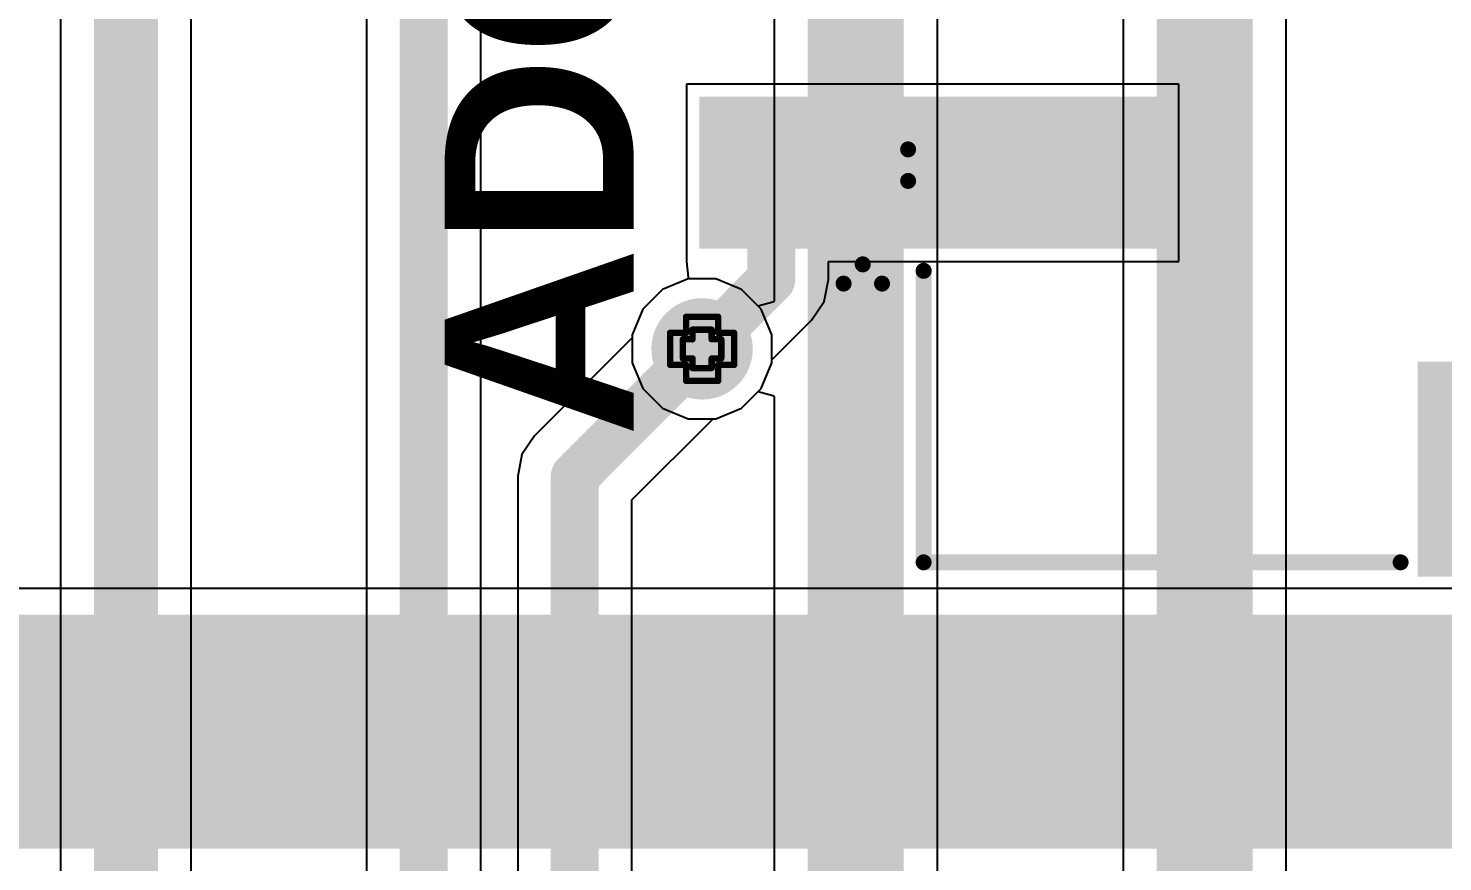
# Model space of a CAD drawing. Header units: inches. Extents: x -7 to 5163, y -3 to 5149.
# Drawn here: x 114.62 to 125.84, y 81.41 to 88.01 of the extents above; entities that cross this region are included whole.
import ezdxf

# ---------------------------------------------------------------- set-up
doc = ezdxf.new("R2010")
doc.units = ezdxf.units.IN
for name, color, linetype in [('Bottom Layer', 5, 'Continuous'), ('Bottom Solder', 6, 'Continuous'), ('Drill Drawing', 1, 'Continuous'), ('GND', 76, 'Continuous'), ('Mechanical 15', 56, 'Continuous'), ('PWR', 16, 'Continuous'), ('Top Layer', 1, 'Continuous'), ('Top Overlay', 2, 'Continuous'), ('Top Paste', 8, 'Continuous'), ('Top Solder', 216, 'Continuous'), ('Via Holes', 16, 'Continuous')]:
    doc.layers.add(name, color=color, linetype=linetype)
doc.styles.add('Arial', font='', dxfattribs={"height": 0.2})
doc.styles.add('Arial_Bold', font='', dxfattribs={"height": 0.2})
doc.styles.get('Arial').set_extended_font_data('Arial')
doc.styles.get('Arial_Bold').set_extended_font_data('Arial', bold=True)

# ---------------------------------------------------------------- blocks, each defined once
blk = doc.blocks.new('WAFER_PH2_0_4PWB_54')
at = {"layer": 'Top Layer'}
for points in [[(-0.5, 1.75), (0.5, 1.75), (0.5, -1.75), (-0.5, -1.75)], [(1.5, 1.75), (2.5, 1.75), (2.5, -1.75), (1.5, -1.75)], [(3.5, 1.75), (4.5, 1.75), (4.5, -1.75), (3.5, -1.75)], [(5.5, 1.75), (6.5, 1.75), (6.5, -1.75), (5.5, -1.75)], [(-3.1, -3.95), (-1.6, -3.95), (-1.6, -7.45), (-3.1, -7.45)], [(7.6, -3.95), (9.1, -3.95), (9.1, -7.45), (7.6, -7.45)]]:
    blk.add_hatch(color=1, dxfattribs=at).paths.add_polyline_path(points)
at = {"layer": 'Top Paste'}
for points in [[(-0.5, 1.75), (0.5, 1.75), (0.5, -1.75), (-0.5, -1.75)], [(1.5, 1.75), (2.5, 1.75), (2.5, -1.75), (1.5, -1.75)], [(3.5, 1.75), (4.5, 1.75), (4.5, -1.75), (3.5, -1.75)], [(5.5, 1.75), (6.5, 1.75), (6.5, -1.75), (5.5, -1.75)], [(-3.1, -3.95), (-1.6, -3.95), (-1.6, -7.45), (-3.1, -7.45)], [(7.6, -3.95), (9.1, -3.95), (9.1, -7.45), (7.6, -7.45)]]:
    blk.add_hatch(color=8, dxfattribs=at).paths.add_polyline_path(points)
at = {"layer": 'Top Solder'}
for points in [[(-0.602, 1.852), (0.602, 1.852), (0.602, -1.852), (-0.602, -1.852)], [(1.398, 1.852), (2.602, 1.852), (2.602, -1.852), (1.398, -1.852)], [(3.398, 1.852), (4.602, 1.852), (4.602, -1.852), (3.398, -1.852)], [(5.398, 1.852), (6.602, 1.852), (6.602, -1.852), (5.398, -1.852)], [(-3.202, -3.848), (-1.498, -3.848), (-1.498, -7.552), (-3.202, -7.552)], [(7.498, -3.848), (9.202, -3.848), (9.202, -7.552), (7.498, -7.552)]]:
    blk.add_hatch(color=216, dxfattribs=at).paths.add_polyline_path(points)
at = {"layer": 'Mechanical 15'}
for points in [[(0.185, 0.194, 0.127, 0.127, 1), (-0.065, 0.194, 0.127, 0.127, 1)], [(-0.097, 0.194, 0.0635, 0.0635, 1), (-0.034, 0.194, 0.0635, 0.0635, 1)], [(0.153, 0.194, 0.0635, 0.0635, 1), (0.216, 0.194, 0.0635, 0.0635, 1)]]:
    blk.add_lwpolyline(points, format="xyseb", close=True, dxfattribs=at)
at = {"layer": 'Top Overlay'}
for points in [[(-0.88, 0.706, 0.127, 0.127, 0), (-0.88, 0.401, 0.127, 0.127, 0)], [(-0.88, 0.706, 0.127, 0.127, 0), (-0.727, 0.554, 0.127, 0.127, 0)], [(-0.727, 0.554, 0.127, 0.127, 0), (-0.88, 0.401, 0.127, 0.127, 0)], [(-3.089, 0.071, 0.127, 0.127, 0), (-3.089, -3.714, 0.127, 0.127, 0)], [(-3.089, 0.071, 0.127, 0.127, 0), (-0.778, 0.071, 0.127, 0.127, 0)], [(6.778, 0.071, 0.127, 0.127, 0), (9.089, 0.071, 0.127, 0.127, 0)], [(9.089, 0.071, 0.127, 0.127, 0), (9.089, -3.714, 0.127, 0.127, 0)], [(-1.432, -7.625, 0.127, 0.127, 0), (7.468, -7.625, 0.127, 0.127, 0)]]:
    blk.add_lwpolyline(points, format="xyseb", dxfattribs=at)
for points in [[(-0.911, 0.706, 0.0635, 0.0635, 1), (-0.848, 0.706, 0.0635, 0.0635, 1)], [(-0.911, 0.706, 0.0635, 0.0635, 1), (-0.848, 0.706, 0.0635, 0.0635, 1)], [(-0.759, 0.554, 0.0635, 0.0635, 1), (-0.695, 0.554, 0.0635, 0.0635, 1)], [(-0.759, 0.554, 0.0635, 0.0635, 1), (-0.695, 0.554, 0.0635, 0.0635, 1)], [(-0.911, 0.401, 0.0635, 0.0635, 1), (-0.848, 0.401, 0.0635, 0.0635, 1)], [(-0.911, 0.401, 0.0635, 0.0635, 1), (-0.848, 0.401, 0.0635, 0.0635, 1)], [(-3.121, 0.071, 0.0635, 0.0635, 1), (-3.058, 0.071, 0.0635, 0.0635, 1)], [(-3.121, 0.071, 0.0635, 0.0635, 1), (-3.058, 0.071, 0.0635, 0.0635, 1)], [(-0.81, 0.071, 0.0635, 0.0635, 1), (-0.746, 0.071, 0.0635, 0.0635, 1)], [(6.746, 0.071, 0.0635, 0.0635, 1), (6.81, 0.071, 0.0635, 0.0635, 1)], [(9.058, 0.071, 0.0635, 0.0635, 1), (9.121, 0.071, 0.0635, 0.0635, 1)], [(9.058, 0.071, 0.0635, 0.0635, 1), (9.121, 0.071, 0.0635, 0.0635, 1)], [(-3.121, -3.714, 0.0635, 0.0635, 1), (-3.058, -3.714, 0.0635, 0.0635, 1)], [(9.058, -3.714, 0.0635, 0.0635, 1), (9.121, -3.714, 0.0635, 0.0635, 1)], [(-1.464, -7.625, 0.0635, 0.0635, 1), (-1.4, -7.625, 0.0635, 0.0635, 1)], [(7.436, -7.625, 0.0635, 0.0635, 1), (7.5, -7.625, 0.0635, 0.0635, 1)]]:
    blk.add_lwpolyline(points, format="xyseb", close=True, dxfattribs=at)
at = {"layer": 'Top Overlay', "style": 'Arial'}
blk.add_text('PCB Edge', height=1.2, dxfattribs=at).set_placement((0.229, -6.988))

msp = doc.modelspace()

# ---------------------------------------------------------------- hatches: boundary and pattern name
at = {"layer": 'Bottom Layer'}
h = msp.add_hatch(color=5, dxfattribs=at)
edge = h.paths.add_edge_path()
edge.add_arc((119.964, 85.471), 0.3, 0, 360)
at = {"layer": 'Bottom Solder'}
h = msp.add_hatch(color=6, dxfattribs=at)
edge = h.paths.add_edge_path()
edge.add_arc((119.964, 85.471), 0.402, 0, 360)
at = {"layer": 'GND'}
h = msp.add_hatch(color=76, dxfattribs=at)
edge = h.paths.add_edge_path()
edge.add_arc((119.964, 85.471), 0.3, 0, 360)
at = {"layer": 'PWR'}
h = msp.add_hatch(color=16, dxfattribs=at)
edge = h.paths.add_edge_path()
edge.add_arc((119.964, 85.471), 0.3, 0, 360)
at = {"layer": 'Top Layer'}
h = msp.add_hatch(color=1, dxfattribs=at)
edge = h.paths.add_edge_path()
edge.add_arc((119.964, 85.471), 0.3, 0, 360)
msp.add_hatch(color=1, dxfattribs=at).paths.add_polyline_path([(83.826, 81.509), (188.892, 81.509), (188.892, 83.363), (83.826, 83.363)])
at = {"layer": 'Top Solder'}
h = msp.add_hatch(color=216, dxfattribs=at)
edge = h.paths.add_edge_path()
edge.add_arc((119.964, 85.471), 0.402, 0, 360)
at = {"layer": 'Via Holes'}
h = msp.add_hatch(color=7, dxfattribs=at)
edge = h.paths.add_edge_path()
edge.add_arc((119.964, 85.471), 0.15, 0, 360)

# ---------------------------------------------------------------- linework, layer by layer
at = {"layer": 'Bottom Layer'}
for p, q in [((124.599, 56.197), (124.599, 120.167)), ((123.305, 119.899), (123.305, 56.197)), ((121.831, 40.183), (121.831, 118.109)), ((120.536, 117.841), (120.536, 85.849)), ((118.208, 73.863), (118.208, 91.948)), ((117.301, 91.76), (117.301, 73.863)), ((114.874, 90.671), (114.874, 55.358)), ((115.91, 55.143), (115.91, 90.671)), ((119.854, 86.025), (119.65, 85.941)), ((120.074, 86.025), (119.854, 86.025)), ((120.278, 85.941), (120.074, 86.025)), ((119.65, 85.941), (119.495, 85.785)), ((120.409, 85.81), (120.278, 85.941)), ((119.495, 85.785), (119.41, 85.581)), ((120.525, 85.842), (120.409, 85.81)), ((120.536, 85.849), (120.525, 85.842)), ((119.41, 85.558), (118.633, 84.781)), ((119.41, 85.581), (119.41, 85.558)), ((120.278, 85.001), (120.409, 85.132)), ((120.409, 85.132), (120.525, 85.1)), ((120.525, 85.1), (120.536, 85.093)), ((120.536, 85.093), (120.536, 40.183)), ((120.074, 84.917), (120.278, 85.001)), ((119.407, 84.273), (120.051, 84.917)), ((120.051, 84.917), (120.074, 84.917)), ((118.633, 84.781), (118.535, 84.634)), ((118.535, 84.634), (118.501, 84.461)), ((118.501, 84.461), (118.501, 73.756)), ((119.407, 73.756), (119.407, 84.273))]:
    msp.add_line(p, q, dxfattribs=at)
for points in [[(123.952, 56.197, 0.762, 0.762, 0), (123.952, 120.167, 0.762, 0.762, 0)], [(121.183, 40.183, 0.762, 0.762, 0), (121.183, 118.109, 0.762, 0.762, 0)], [(117.754, 73.533, 0.381, 0.381, 0), (117.754, 91.948, 0.381, 0.381, 0)], [(115.392, 55.143, 0.508, 0.508, 0), (115.392, 90.868, 0.508, 0.508, 0)], [(118.954, 84.461, 0.381, 0.381, 0), (119.964, 85.471, 0.381, 0.381, 0)], [(118.954, 73.425, 0.381, 0.381, 0), (118.954, 84.461, 0.381, 0.381, 0)]]:
    msp.add_lwpolyline(points, format="xyseb", dxfattribs=at)
for points in [[(119.869, 85.471, 0.191, 0.191, 1), (120.059, 85.471, 0.191, 0.191, 1)], [(118.859, 84.461, 0.191, 0.191, 1), (119.049, 84.461, 0.191, 0.191, 1)], [(118.859, 84.461, 0.191, 0.191, 1), (119.049, 84.461, 0.191, 0.191, 1)]]:
    msp.add_lwpolyline(points, format="xyseb", close=True, dxfattribs=at)
at = {"layer": 'Drill Drawing'}
for points in [[(119.837, 85.598, 0.0508, 0.0508, 0), (119.837, 85.725, 0.0508, 0.0508, 0)], [(119.837, 85.725, 0.0508, 0.0508, 0), (120.091, 85.725, 0.0508, 0.0508, 0)], [(120.091, 85.598, 0.0508, 0.0508, 0), (120.091, 85.725, 0.0508, 0.0508, 0)], [(119.888, 85.547, 0.0508, 0.0508, 0), (119.888, 85.623, 0.0508, 0.0508, 0)], [(119.888, 85.623, 0.0508, 0.0508, 0), (120.04, 85.623, 0.0508, 0.0508, 0)], [(120.04, 85.547, 0.0508, 0.0508, 0), (120.04, 85.623, 0.0508, 0.0508, 0)], [(119.71, 85.344, 0.0508, 0.0508, 0), (119.71, 85.598, 0.0508, 0.0508, 0)], [(119.71, 85.598, 0.0508, 0.0508, 0), (119.837, 85.598, 0.0508, 0.0508, 0)], [(119.812, 85.395, 0.0508, 0.0508, 0), (119.812, 85.547, 0.0508, 0.0508, 0)], [(119.812, 85.547, 0.0508, 0.0508, 0), (119.888, 85.547, 0.0508, 0.0508, 0)], [(120.04, 85.547, 0.0508, 0.0508, 0), (120.117, 85.547, 0.0508, 0.0508, 0)], [(120.091, 85.598, 0.0508, 0.0508, 0), (120.218, 85.598, 0.0508, 0.0508, 0)], [(120.117, 85.395, 0.0508, 0.0508, 0), (120.117, 85.547, 0.0508, 0.0508, 0)], [(120.218, 85.344, 0.0508, 0.0508, 0), (120.218, 85.598, 0.0508, 0.0508, 0)], [(119.812, 85.395, 0.0508, 0.0508, 0), (119.888, 85.395, 0.0508, 0.0508, 0)], [(119.888, 85.319, 0.0508, 0.0508, 0), (119.888, 85.395, 0.0508, 0.0508, 0)], [(120.04, 85.395, 0.0508, 0.0508, 0), (120.117, 85.395, 0.0508, 0.0508, 0)], [(120.04, 85.319, 0.0508, 0.0508, 0), (120.04, 85.395, 0.0508, 0.0508, 0)], [(119.71, 85.344, 0.0508, 0.0508, 0), (119.837, 85.344, 0.0508, 0.0508, 0)], [(119.837, 85.217, 0.0508, 0.0508, 0), (119.837, 85.344, 0.0508, 0.0508, 0)], [(119.888, 85.319, 0.0508, 0.0508, 0), (120.04, 85.319, 0.0508, 0.0508, 0)], [(120.091, 85.344, 0.0508, 0.0508, 0), (120.218, 85.344, 0.0508, 0.0508, 0)], [(120.091, 85.217, 0.0508, 0.0508, 0), (120.091, 85.344, 0.0508, 0.0508, 0)], [(119.837, 85.217, 0.0508, 0.0508, 0), (120.091, 85.217, 0.0508, 0.0508, 0)]]:
    msp.add_lwpolyline(points, format="xyseb", dxfattribs=at)
for points in [[(119.825, 85.725, 0.0254, 0.0254, 1), (119.85, 85.725, 0.0254, 0.0254, 1)], [(119.825, 85.725, 0.0254, 0.0254, 1), (119.85, 85.725, 0.0254, 0.0254, 1)], [(120.079, 85.725, 0.0254, 0.0254, 1), (120.104, 85.725, 0.0254, 0.0254, 1)], [(120.079, 85.725, 0.0254, 0.0254, 1), (120.104, 85.725, 0.0254, 0.0254, 1)], [(119.875, 85.623, 0.0254, 0.0254, 1), (119.901, 85.623, 0.0254, 0.0254, 1)], [(119.875, 85.623, 0.0254, 0.0254, 1), (119.901, 85.623, 0.0254, 0.0254, 1)], [(120.028, 85.623, 0.0254, 0.0254, 1), (120.053, 85.623, 0.0254, 0.0254, 1)], [(120.028, 85.623, 0.0254, 0.0254, 1), (120.053, 85.623, 0.0254, 0.0254, 1)], [(119.698, 85.598, 0.0254, 0.0254, 1), (119.723, 85.598, 0.0254, 0.0254, 1)], [(119.698, 85.598, 0.0254, 0.0254, 1), (119.723, 85.598, 0.0254, 0.0254, 1)], [(119.799, 85.547, 0.0254, 0.0254, 1), (119.825, 85.547, 0.0254, 0.0254, 1)], [(119.799, 85.547, 0.0254, 0.0254, 1), (119.825, 85.547, 0.0254, 0.0254, 1)], [(119.825, 85.598, 0.0254, 0.0254, 1), (119.85, 85.598, 0.0254, 0.0254, 1)], [(119.825, 85.598, 0.0254, 0.0254, 1), (119.85, 85.598, 0.0254, 0.0254, 1)], [(119.875, 85.547, 0.0254, 0.0254, 1), (119.901, 85.547, 0.0254, 0.0254, 1)], [(119.875, 85.547, 0.0254, 0.0254, 1), (119.901, 85.547, 0.0254, 0.0254, 1)], [(120.028, 85.547, 0.0254, 0.0254, 1), (120.053, 85.547, 0.0254, 0.0254, 1)], [(120.028, 85.547, 0.0254, 0.0254, 1), (120.053, 85.547, 0.0254, 0.0254, 1)], [(120.079, 85.598, 0.0254, 0.0254, 1), (120.104, 85.598, 0.0254, 0.0254, 1)], [(120.079, 85.598, 0.0254, 0.0254, 1), (120.104, 85.598, 0.0254, 0.0254, 1)], [(120.104, 85.547, 0.0254, 0.0254, 1), (120.129, 85.547, 0.0254, 0.0254, 1)], [(120.104, 85.547, 0.0254, 0.0254, 1), (120.129, 85.547, 0.0254, 0.0254, 1)], [(120.206, 85.598, 0.0254, 0.0254, 1), (120.231, 85.598, 0.0254, 0.0254, 1)], [(120.206, 85.598, 0.0254, 0.0254, 1), (120.231, 85.598, 0.0254, 0.0254, 1)], [(119.799, 85.395, 0.0254, 0.0254, 1), (119.825, 85.395, 0.0254, 0.0254, 1)], [(119.799, 85.395, 0.0254, 0.0254, 1), (119.825, 85.395, 0.0254, 0.0254, 1)], [(119.875, 85.395, 0.0254, 0.0254, 1), (119.901, 85.395, 0.0254, 0.0254, 1)], [(119.875, 85.395, 0.0254, 0.0254, 1), (119.901, 85.395, 0.0254, 0.0254, 1)], [(120.028, 85.395, 0.0254, 0.0254, 1), (120.053, 85.395, 0.0254, 0.0254, 1)], [(120.028, 85.395, 0.0254, 0.0254, 1), (120.053, 85.395, 0.0254, 0.0254, 1)], [(120.104, 85.395, 0.0254, 0.0254, 1), (120.129, 85.395, 0.0254, 0.0254, 1)], [(120.104, 85.395, 0.0254, 0.0254, 1), (120.129, 85.395, 0.0254, 0.0254, 1)], [(119.698, 85.344, 0.0254, 0.0254, 1), (119.723, 85.344, 0.0254, 0.0254, 1)], [(119.698, 85.344, 0.0254, 0.0254, 1), (119.723, 85.344, 0.0254, 0.0254, 1)], [(119.825, 85.344, 0.0254, 0.0254, 1), (119.85, 85.344, 0.0254, 0.0254, 1)], [(119.825, 85.344, 0.0254, 0.0254, 1), (119.85, 85.344, 0.0254, 0.0254, 1)], [(119.875, 85.319, 0.0254, 0.0254, 1), (119.901, 85.319, 0.0254, 0.0254, 1)], [(119.875, 85.319, 0.0254, 0.0254, 1), (119.901, 85.319, 0.0254, 0.0254, 1)], [(120.028, 85.319, 0.0254, 0.0254, 1), (120.053, 85.319, 0.0254, 0.0254, 1)], [(120.028, 85.319, 0.0254, 0.0254, 1), (120.053, 85.319, 0.0254, 0.0254, 1)], [(120.079, 85.344, 0.0254, 0.0254, 1), (120.104, 85.344, 0.0254, 0.0254, 1)], [(120.079, 85.344, 0.0254, 0.0254, 1), (120.104, 85.344, 0.0254, 0.0254, 1)], [(120.206, 85.344, 0.0254, 0.0254, 1), (120.231, 85.344, 0.0254, 0.0254, 1)], [(120.206, 85.344, 0.0254, 0.0254, 1), (120.231, 85.344, 0.0254, 0.0254, 1)], [(119.825, 85.217, 0.0254, 0.0254, 1), (119.85, 85.217, 0.0254, 0.0254, 1)], [(119.825, 85.217, 0.0254, 0.0254, 1), (119.85, 85.217, 0.0254, 0.0254, 1)], [(120.079, 85.217, 0.0254, 0.0254, 1), (120.104, 85.217, 0.0254, 0.0254, 1)], [(120.079, 85.217, 0.0254, 0.0254, 1), (120.104, 85.217, 0.0254, 0.0254, 1)]]:
    msp.add_lwpolyline(points, format="xyseb", close=True, dxfattribs=at)
at = {"layer": 'GND'}
for p, q in [((119.854, 86.025), (119.65, 85.941)), ((120.074, 86.025), (119.854, 86.025)), ((120.278, 85.941), (120.074, 86.025)), ((119.65, 85.941), (119.495, 85.785)), ((120.434, 85.785), (120.278, 85.941)), ((119.495, 85.785), (119.41, 85.581)), ((120.518, 85.581), (120.434, 85.785)), ((119.41, 85.581), (119.41, 85.361)), ((120.518, 85.361), (120.518, 85.581)), ((119.41, 85.361), (119.495, 85.157)), ((120.434, 85.157), (120.518, 85.361)), ((119.495, 85.157), (119.65, 85.001)), ((120.278, 85.001), (120.434, 85.157)), ((119.65, 85.001), (119.854, 84.917)), ((120.074, 84.917), (120.278, 85.001)), ((119.854, 84.917), (120.074, 84.917))]:
    msp.add_line(p, q, dxfattribs=at)
at = {"layer": 'PWR'}
for p, q in [((119.854, 86.025), (119.65, 85.941)), ((120.074, 86.025), (119.854, 86.025)), ((120.278, 85.941), (120.074, 86.025)), ((119.65, 85.941), (119.495, 85.785)), ((120.434, 85.785), (120.278, 85.941)), ((119.495, 85.785), (119.41, 85.581)), ((120.518, 85.581), (120.434, 85.785)), ((119.41, 85.581), (119.41, 85.361)), ((120.518, 85.361), (120.518, 85.581)), ((119.41, 85.361), (119.495, 85.157)), ((120.434, 85.157), (120.518, 85.361)), ((119.495, 85.157), (119.65, 85.001)), ((120.278, 85.001), (120.434, 85.157)), ((119.65, 85.001), (119.854, 84.917)), ((120.074, 84.917), (120.278, 85.001)), ((119.854, 84.917), (120.074, 84.917))]:
    msp.add_line(p, q, dxfattribs=at)
at = {"layer": 'Top Layer'}
for p, q in [((123.746, 87.571), (119.84, 87.571)), ((119.84, 87.571), (119.84, 86.165)), ((123.746, 86.165), (123.746, 87.571)), ((119.84, 86.165), (119.84, 86.165)), ((119.84, 86.165), (119.854, 86.039)), ((120.966, 86.02), (120.966, 86.165)), ((120.966, 86.165), (123.746, 86.165)), ((119.854, 86.025), (119.65, 85.941)), ((119.854, 86.039), (119.854, 86.025)), ((120.932, 85.846), (120.966, 86.02)), ((120.966, 86.02), (120.966, 86.02)), ((119.65, 85.941), (119.495, 85.785)), ((119.495, 85.785), (119.41, 85.581)), ((120.833, 85.699), (120.932, 85.846)), ((120.518, 85.384), (120.833, 85.699)), ((120.833, 85.699), (120.833, 85.699)), ((119.41, 85.581), (119.41, 85.361)), ((119.41, 85.361), (119.495, 85.157)), ((120.434, 85.157), (120.518, 85.361)), ((120.518, 85.361), (120.518, 85.384)), ((119.495, 85.157), (119.65, 85.001)), ((120.278, 85.001), (120.434, 85.157)), ((119.65, 85.001), (119.854, 84.917)), ((120.074, 84.917), (120.278, 85.001)), ((119.854, 84.917), (120.074, 84.917)), ((180.531, 83.57), (83.826, 83.57))]:
    msp.add_line(p, q, dxfattribs=at)
for points in [[(120.513, 86.558, 0.381, 0.381, 0), (120.822, 86.868, 0.381, 0.381, 0)], [(120.822, 86.868, 0.381, 0.381, 0), (121.793, 86.868, 0.381, 0.381, 0)], [(120.513, 86.02, 0.381, 0.381, 0), (120.513, 86.558, 0.381, 0.381, 0)], [(119.984, 85.49, 0.381, 0.381, 0), (120.513, 86.02, 0.381, 0.381, 0)]]:
    msp.add_lwpolyline(points, format="xyseb", dxfattribs=at)
for points in [[(120.727, 86.868, 0.191, 0.191, 1), (120.918, 86.868, 0.191, 0.191, 1)], [(120.727, 86.868, 0.191, 0.191, 1), (120.918, 86.868, 0.191, 0.191, 1)], [(121.698, 86.868, 0.191, 0.191, 1), (121.888, 86.868, 0.191, 0.191, 1)], [(120.418, 86.558, 0.191, 0.191, 1), (120.608, 86.558, 0.191, 0.191, 1)], [(120.418, 86.558, 0.191, 0.191, 1), (120.608, 86.558, 0.191, 0.191, 1)], [(120.418, 86.02, 0.191, 0.191, 1), (120.608, 86.02, 0.191, 0.191, 1)], [(120.418, 86.02, 0.191, 0.191, 1), (120.608, 86.02, 0.191, 0.191, 1)], [(119.888, 85.49, 0.191, 0.191, 1), (120.079, 85.49, 0.191, 0.191, 1)]]:
    msp.add_lwpolyline(points, format="xyseb", close=True, dxfattribs=at)

# ---------------------------------------------------------------- block references
at = {"rotation": 90}
msp.add_blockref('WAFER_PH2_0_4PWB_54', (121.793, 86.868), dxfattribs=at)

# ---------------------------------------------------------------- texts
at = {"layer": 'Top Overlay', "style": 'Arial_Bold'}
msp.add_text('ADC', height=1.5, rotation=90, dxfattribs=at).set_placement((119.421, 84.768))

doc.saveas('drawing.dxf')
